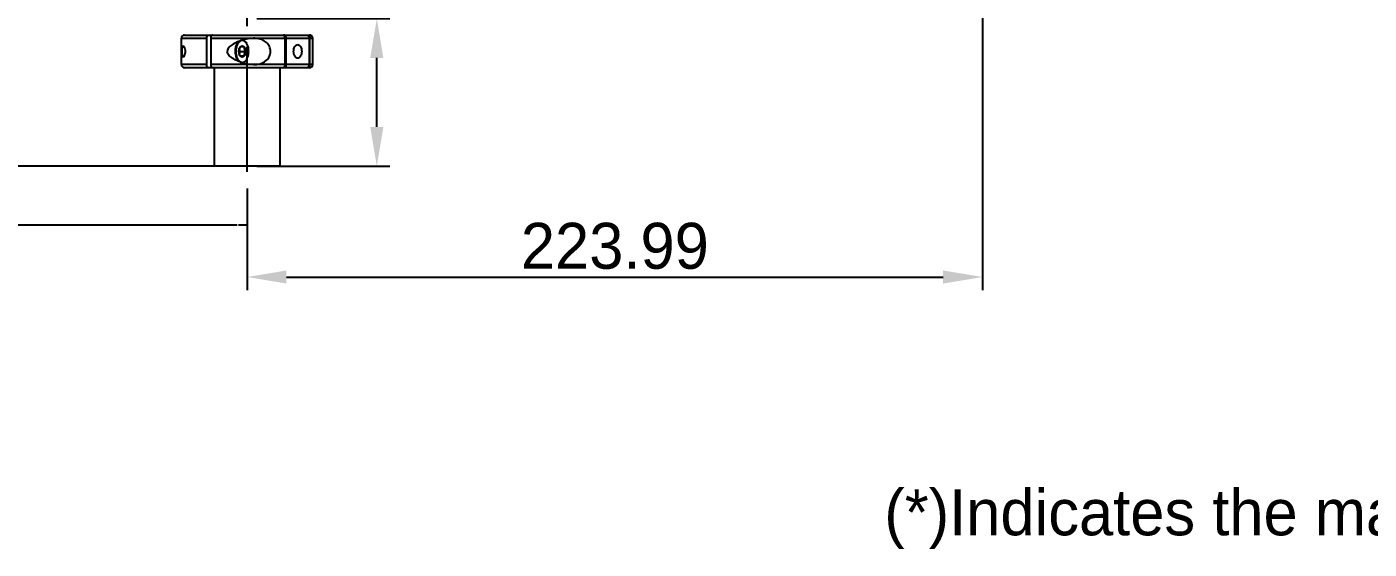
# Model space of a CAD drawing. Header units: millimetres. Extents: x 4086 to 8300, y 123 to 1549.
# Drawn here: x 6614.8 to 6819.2, y 870.2 to 949.8 of the extents above; entities that cross this region are included whole.
import ezdxf

# ---------------------------------------------------------------- set-up
doc = ezdxf.new("R2010")
doc.units = ezdxf.units.MM
doc.linetypes.add('ACAD_ISO03W100', pattern=[30, 12, -18])
doc.linetypes.add('CENTER2', pattern=[28.575, 19.05, -3.175, 3.175, -3.175])
for name, color, linetype in [('00_COMPONENTS', 7, 'Continuous'), ('03_ALL_AXES', 7, 'Continuous'), ('51__DRAFT_DIMS', 7, 'Continuous'), ('尺寸标注', 7, 'Continuous')]:
    doc.layers.add(name, color=color, linetype=linetype)
doc.styles.add('思源黑', font='SourceHanSansCN-Normal.ttf')
doc.dimstyles.new('尺寸标注_细节_1_2比例', dxfattribs={"dimtxt": 7, "dimasz": 6, "dimexe": 2, "dimexo": 1.5, "dimgap": 1, "dimtad": 1, "dimlfac": 2, "dimdsep": 46, "dimtxsty": '思源黑', "dimcen": 0.09, "dimadec": 0, "dimazin": 0, "dimtp": 0.01, "dimtm": 0.01, "dimtfac": 1, "dimtofl": 0, "dimtmove": 0, "dimatfit": 3, "dimfxl": 1, "dimtolj": 1, "dimarcsym": 0})

# ---------------------------------------------------------------- blocks, each defined once
blk = doc.blocks.new('*D1631')
at = {"layer": '51__DRAFT_DIMS', "color": 0, "linetype": 'Continuous', "lineweight": -2}
for p, q in [((6760.34, 1037.11), (6760.34, 909.67)), ((6648.35, 925.18), (6648.35, 909.67)), ((6654.35, 911.67), (6754.34, 911.67))]:
    blk.add_line(p, q, dxfattribs=at)
at = {"layer": '51__DRAFT_DIMS', "color": 0}
for points in [[(6654.35, 912.67), (6654.35, 910.67), (6648.35, 911.67)], [(6754.34, 910.67), (6754.34, 912.67), (6760.34, 911.67)]]:
    blk.add_solid(points, dxfattribs=at)
at = {"layer": 'Defpoints', "color": 0}
for p in [(6760.34, 1038.61), (6648.35, 926.68), (6760.34, 911.67)]:
    blk.add_point(p, dxfattribs=at)
at = {"layer": '51__DRAFT_DIMS', "color": 0, "insert": (6704.36, 919.93), "char_height": 7, "attachment_point": 2, "style": '思源黑'}
blk.add_mtext('\\A1;223.99', dxfattribs=at)
blk = doc.blocks.new('*D1683')
at = {"color": 0, "lineweight": -2}
for p, q in [((6646.85, 1028.55), (6593.04, 1028.55)), ((6595.04, 934.55), (6595.04, 1022.55)), ((6646.85, 928.55), (6593.04, 928.55))]:
    blk.add_line(p, q, dxfattribs=at)
at = {"color": 0}
for points in [[(6596.04, 1022.55), (6594.04, 1022.55), (6595.04, 1028.55)], [(6594.04, 934.55), (6596.04, 934.55), (6595.04, 928.55)]]:
    blk.add_solid(points, dxfattribs=at)
at = {"layer": 'Defpoints', "color": 0}
for p in [(6595.04, 1028.55), (6648.35, 1028.55), (6648.35, 928.55)]:
    blk.add_point(p, dxfattribs=at)
at = {"color": 0, "insert": (6590.42, 978.55), "char_height": 7, "attachment_point": 5, "rotation": 90, "style": '思源黑'}
blk.add_mtext('\\A1;\\A1;200', dxfattribs=at)
blk = doc.blocks.new('*D1684')
at = {"color": 0, "lineweight": -2}
for p, q in [((6668.11, 951.05), (6668.11, 968.85)), ((6649.85, 951.05), (6670.11, 951.05)), ((6668.11, 934.55), (6668.11, 945.05)), ((6649.85, 928.55), (6670.11, 928.55))]:
    blk.add_line(p, q, dxfattribs=at)
at = {"color": 0}
for points in [[(6669.11, 945.05), (6667.11, 945.05), (6668.11, 951.05)], [(6667.11, 934.55), (6669.11, 934.55), (6668.11, 928.55)]]:
    blk.add_solid(points, dxfattribs=at)
at = {"layer": 'Defpoints', "color": 0}
for p in [(6648.35, 951.05), (6668.11, 951.05), (6648.35, 928.55)]:
    blk.add_point(p, dxfattribs=at)
at = {"color": 0, "insert": (6663.55, 962.95), "char_height": 7, "attachment_point": 5, "rotation": 90, "style": '思源黑'}
blk.add_mtext('\\A1;\\A1;45', dxfattribs=at)
blk = doc.blocks.new('*D1685')
at = {"color": 0, "lineweight": -2}
for p, q in [((6610.24, 934.55), (6610.24, 940.55)), ((6646.85, 928.55), (6608.24, 928.55)), ((6646.85, 919.55), (6608.24, 919.55)), ((6610.24, 913.55), (6610.24, 885.31))]:
    blk.add_line(p, q, dxfattribs=at)
at = {"color": 0}
for points in [[(6609.24, 934.55), (6611.24, 934.55), (6610.24, 928.55)], [(6611.24, 913.55), (6609.24, 913.55), (6610.24, 919.55)]]:
    blk.add_solid(points, dxfattribs=at)
at = {"layer": 'Defpoints', "color": 0}
for p in [(6610.24, 928.55), (6648.35, 928.55), (6648.35, 919.55)]:
    blk.add_point(p, dxfattribs=at)
at = {"color": 0, "insert": (6605.38, 893.01), "char_height": 7, "attachment_point": 5, "rotation": 90, "style": '思源黑'}
blk.add_mtext('\\A1;\\A1;18*', dxfattribs=at)

msp = doc.modelspace()

# ---------------------------------------------------------------- linework, layer by layer
at = {"linetype": 'ACAD_ISO03W100'}
msp.add_line((6648.3463, 919.548), (6647.0359, 919.548), dxfattribs=at)
at = {"layer": '00_COMPONENTS', "color": 7, "linetype": 'Continuous'}
for p, q in [((6638.8467, 948.548), (6657.8441, 948.548)), ((6638.3463, 944.048), (6638.3463, 948.048)), ((6638.3463, 948.048), (6642.2054, 948.048)), ((6642.2054, 944.0479), (6642.2054, 948.0481)), ((6642.8142, 948.0481), (6642.8142, 944.0479)), ((6642.8142, 948.048), (6658.3463, 948.048)), ((6647.3674, 946.7928), (6647.8697, 946.7928)), ((6654.0928, 948.048), (6654.0928, 944.048)), ((6654.3299, 944.048), (6654.3299, 948.048)), ((6657.7852, 948.048), (6657.7852, 944.048)), ((6657.9321, 944.048), (6657.9321, 948.048)), ((6658.3463, 944.048), (6658.3463, 948.048)), ((6647.3091, 946.048), (6647.1888, 946.4049)), ((6647.1888, 945.6911), (6647.3091, 946.048)), ((6647.3091, 946.048), (6648.1208, 946.048)), ((6647.8697, 945.3032), (6647.3674, 945.3032)), ((6642.2054, 944.048), (6638.3463, 944.048)), ((6657.846, 943.548), (6638.8467, 943.548)), ((6658.3463, 944.048), (6642.8142, 944.048)), ((6643.3463, 943.548), (6643.3463, 928.548)), ((6653.3463, 943.548), (6653.3463, 928.548)), ((6653.3463, 928.548), (6643.3463, 928.548))]:
    msp.add_line(p, q, dxfattribs=at)
for centre, radius, start, end in [((6638.8463, 948.048), 0.5, 90, 180), ((6657.8463, 948.048), 0.5, 0, 90), ((6646.9579, 946.4416), 1.5665, 29.41907, 31.712605), ((6646.9587, 945.6539), 1.5656, 328.282278, 330.580007), ((6638.8463, 944.048), 0.5, 180, 270), ((6653.7756, 943.7805), 0.2396, 304.47247, 306.666507), ((6657.8463, 944.048), 0.5, 270, 0)]:
    msp.add_arc(centre, radius, start, end, dxfattribs=at)
for points, knots in [([(6642.2054, 948.0481), (6642.2054, 948.1123), (6642.2201, 948.3022), (6642.361, 948.548), (6642.4977, 948.548)], [0, 0, 0, 0, 0.31971859, 1, 1, 1, 1]), ([(6643.1065, 948.548), (6643.0671, 948.548), (6642.8641, 948.4655), (6642.8142, 948.2134), (6642.8142, 948.0481)], [0, 0, 0, 0, 0.19232204, 1, 1, 1, 1]), ([(6654.3299, 948.048), (6654.3299, 948.1723), (6654.2636, 948.4157), (6654.0315, 948.548), (6653.924, 948.548)], [0, 0, 0, 0, 0.53641348, 1, 1, 1, 1]), ([(6657.4528, 948.548), (6657.5759, 948.548), (6657.8348, 948.4361), (6657.9321, 948.1748), (6657.9321, 948.048)], [0, 0, 0, 0, 0.49252449, 1, 1, 1, 1]), ([(6638.5969, 946.873), (6638.5185, 946.873), (6638.4351, 946.6564), (6638.4136, 946.3938), (6638.4036, 946.1721), (6638.4036, 946.048)], [0, 0, 0, 0, 0.26877619, 0.57447053, 1, 1, 1, 1]), ([(6638.9869, 946.048), (6638.9869, 946.2674), (6638.9186, 946.5607), (6638.6935, 946.873), (6638.5969, 946.873)], [0, 0, 0, 0, 0.69435089, 1, 1, 1, 1]), ([(6647.5727, 947.7535), (6647.1037, 947.6038), (6646.417, 947.3017), (6645.6268, 946.7445), (6645.3323, 946.2889), (6645.3323, 946.048)], [0, 0, 0, 0, 0.50386433, 0.75344196, 1, 1, 1, 1]), ([(6647.0758, 947.5912), (6646.9886, 947.5114), (6646.6461, 947.0671), (6646.5356, 946.4834), (6646.5356, 946.048)], [0, 0, 0, 0, 0.21355472, 1, 1, 1, 1]), ([(6648.2906, 947.2651), (6648.1745, 947.4528), (6647.9281, 947.7116), (6647.4942, 947.7358), (6647.2046, 947.5925), (6646.9647, 947.3247), (6646.7101, 946.8157), (6646.6402, 946.3596), (6646.6402, 946.048)], [0, 0, 0, 0, 0.22499914, 0.32150927, 0.42395788, 0.54329116, 0.68222097, 1, 1, 1, 1]), ([(6647.1163, 946.048), (6647.1204, 946.1097), (6647.1501, 946.3724), (6647.2626, 946.6203), (6647.3674, 946.7928)], [0, 0, 0, 0, 0.23455792, 1, 1, 1, 1]), ([(6647.1163, 946.048), (6647.1163, 946.1223), (6647.1362, 946.3847), (6647.2317, 946.6586), (6647.3674, 946.7928)], [0, 0, 0, 0, 0.28049017, 1, 1, 1, 1]), ([(6648.2931, 947.2632), (6648.2525, 947.3352), (6648.0989, 947.571), (6647.8434, 947.7626), (6647.6442, 947.7917)], [0, 0, 0, 0, 0.29095406, 1, 1, 1, 1]), ([(6647.8697, 946.7928), (6647.9104, 946.7525), (6648.0687, 946.5353), (6648.1208, 946.2565), (6648.1208, 946.048)], [0, 0, 0, 0, 0.21531422, 1, 1, 1, 1]), ([(6647.8697, 946.7928), (6647.8738, 946.731), (6647.9036, 946.4683), (6648.016, 946.2204), (6648.1208, 946.048)], [0, 0, 0, 0, 0.23455792, 1, 1, 1, 1]), ([(6648.5969, 946.048), (6648.5969, 946.1545), (6648.5743, 946.5539), (6648.467, 946.955), (6648.3225, 947.2111)], [0, 0, 0, 0, 0.26591461, 1, 1, 1, 1]), ([(6651.9131, 946.048), (6651.9131, 946.3014), (6651.8022, 946.8113), (6651.1931, 947.6333), (6650.4442, 947.9246), (6649.956, 948.0014)], [0, 0, 0, 0, 0.25407, 0.5044913, 1, 1, 1, 1]), ([(6653.9119, 948.5124), (6653.9406, 948.4925), (6654.058, 948.3651), (6654.0928, 948.1827), (6654.0928, 948.048)], [0, 0, 0, 0, 0.20611789, 1, 1, 1, 1]), ([(6655.4443, 946.048), (6655.4443, 946.3026), (6655.5022, 946.7392), (6655.8804, 947.098), (6656.0576, 947.0979)], [0, 0, 0, 0, 0.58965598, 1, 1, 1, 1]), ([(6656.0576, 947.0979), (6656.2347, 947.0979), (6656.6129, 946.7393), (6656.6708, 946.3026), (6656.6708, 946.048)], [0, 0, 0, 0, 0.41032501, 1, 1, 1, 1]), ([(6657.5347, 948.5099), (6657.6515, 948.4504), (6657.7658, 948.2749), (6657.7852, 948.0967), (6657.7852, 948.048)], [0, 0, 0, 0, 0.72919674, 1, 1, 1, 1]), ([(6638.4036, 946.048), (6638.4036, 945.9239), (6638.4136, 945.7022), (6638.4351, 945.4396), (6638.5185, 945.223), (6638.5969, 945.223)], [0, 0, 0, 0, 0.42552845, 0.73122365, 1, 1, 1, 1]), ([(6638.5969, 945.223), (6638.6935, 945.223), (6638.9186, 945.5352), (6638.9869, 945.8285), (6638.9869, 946.048)], [0, 0, 0, 0, 0.30564829, 1, 1, 1, 1]), ([(6647.5728, 944.3424), (6647.1038, 944.4921), (6646.4171, 944.7942), (6645.6268, 945.3514), (6645.3323, 945.8071), (6645.3323, 946.048)], [0, 0, 0, 0, 0.50386598, 0.75344419, 1, 1, 1, 1]), ([(6646.5356, 946.048), (6646.5356, 945.8919), (6646.5781, 945.3464), (6646.7836, 944.772), (6647.0759, 944.5046)], [0, 0, 0, 0, 0.28257552, 1, 1, 1, 1]), ([(6646.6402, 946.048), (6646.6402, 945.7364), (6646.7101, 945.2803), (6646.9647, 944.7713), (6647.2045, 944.5035), (6647.4941, 944.3601), (6647.928, 944.3843), (6648.1745, 944.6431), (6648.2905, 944.8308)], [0, 0, 0, 0, 0.31776728, 0.45669265, 0.57602807, 0.67848348, 0.77499577, 1, 1, 1, 1]), ([(6647.3674, 945.3032), (6647.331, 945.3631), (6647.2007, 945.5921), (6647.1291, 945.855), (6647.1163, 946.048)], [0, 0, 0, 0, 0.26600615, 1, 1, 1, 1]), ([(6647.3674, 945.3032), (6647.3267, 945.3434), (6647.1684, 945.5607), (6647.1163, 945.8394), (6647.1163, 946.048)], [0, 0, 0, 0, 0.21531422, 1, 1, 1, 1]), ([(6647.6439, 944.3042), (6647.7061, 944.3133), (6647.9828, 944.3992), (6648.184, 944.6392), (6648.2931, 944.8327)], [0, 0, 0, 0, 0.22058385, 1, 1, 1, 1]), ([(6648.1208, 946.048), (6648.1208, 945.9736), (6648.1009, 945.7112), (6648.0054, 945.4373), (6647.8697, 945.3032)], [0, 0, 0, 0, 0.28049017, 1, 1, 1, 1]), ([(6648.1208, 946.048), (6648.0844, 945.9881), (6647.9542, 945.759), (6647.8826, 945.4962), (6647.8697, 945.3032)], [0, 0, 0, 0, 0.26600615, 1, 1, 1, 1]), ([(6648.3225, 944.8848), (6648.3678, 944.9652), (6648.5346, 945.331), (6648.5969, 945.7394), (6648.5969, 946.048)], [0, 0, 0, 0, 0.23025392, 1, 1, 1, 1]), ([(6649.956, 944.0945), (6650.4442, 944.1713), (6651.1931, 944.4627), (6651.8022, 945.2847), (6651.9131, 945.7946), (6651.9131, 946.048)], [0, 0, 0, 0, 0.49550834, 0.74593051, 1, 1, 1, 1]), ([(6656.0576, 944.998), (6655.8804, 944.998), (6655.5022, 945.3567), (6655.4443, 945.7933), (6655.4443, 946.048)], [0, 0, 0, 0, 0.41032501, 1, 1, 1, 1]), ([(6656.6708, 946.048), (6656.6708, 945.7933), (6656.6129, 945.3567), (6656.2348, 944.998), (6656.0576, 944.998)], [0, 0, 0, 0, 0.58965598, 1, 1, 1, 1]), ([(6642.4977, 943.548), (6642.4584, 943.548), (6642.2553, 943.6304), (6642.2054, 943.8826), (6642.2054, 944.0479)], [0, 0, 0, 0, 0.19232236, 1, 1, 1, 1]), ([(6642.8142, 944.0479), (6642.8142, 943.9837), (6642.8288, 943.7937), (6642.9698, 943.548), (6643.1065, 943.548)], [0, 0, 0, 0, 0.31971979, 1, 1, 1, 1]), ([(6654.0928, 944.048), (6654.0928, 943.9999), (6654.0794, 943.8364), (6654.0136, 943.659), (6653.9186, 943.5884)], [0, 0, 0, 0, 0.28864673, 1, 1, 1, 1]), ([(6653.924, 943.548), (6654.0314, 943.548), (6654.2636, 943.6801), (6654.3299, 943.9236), (6654.3299, 944.048)], [0, 0, 0, 0, 0.4633213, 1, 1, 1, 1]), ([(6657.4528, 943.548), (6657.5758, 943.548), (6657.8348, 943.6598), (6657.9321, 943.9211), (6657.9321, 944.048)], [0, 0, 0, 0, 0.49239236, 1, 1, 1, 1]), ([(6657.7852, 944.048), (6657.7852, 943.9998), (6657.7661, 943.823), (6657.6543, 943.649), (6657.5392, 943.5884)], [0, 0, 0, 0, 0.27039646, 1, 1, 1, 1])]:
    msp.add_open_spline(points, degree=3, knots=knots, dxfattribs=at)
for points in [[(6653.8055, 948.548), (6653.8429, 948.548), (6653.8811, 948.5337), (6653.9119, 948.5124)], [(6657.3794, 948.548), (6657.4327, 948.548), (6657.4872, 948.5341), (6657.5347, 948.5099)], [(6647.3674, 946.7928), (6647.4329, 946.8575), (6647.6185, 946.9585), (6647.8042, 946.8575), (6647.8697, 946.7928)], [(6649.3349, 948.048), (6648.7394, 948.048), (6648.1401, 947.9345), (6647.5727, 947.7535)], [(6649.956, 948.0014), (6649.7509, 948.0337), (6649.5425, 948.048), (6649.3349, 948.048)], [(6647.8697, 945.3032), (6647.8042, 945.2384), (6647.6185, 945.1375), (6647.4329, 945.2384), (6647.3674, 945.3032)], [(6649.3346, 944.048), (6648.7392, 944.048), (6648.14, 944.1614), (6647.5728, 944.3424)], [(6649.3346, 944.048), (6649.5423, 944.048), (6649.7508, 944.0622), (6649.956, 944.0945)], [(6653.9112, 943.583), (6653.8806, 943.562), (6653.8426, 943.548), (6653.8055, 943.548)], [(6657.5392, 943.5884), (6657.4906, 943.5628), (6657.4343, 943.548), (6657.3794, 943.548)]]:
    msp.add_open_spline(points, degree=3, dxfattribs=at)
at = {"layer": '03_ALL_AXES', "color": 7, "linetype": 'CENTER2'}
msp.add_line((6648.3463, 927.6811), (6648.3463, 1230.5831), dxfattribs=at)

# ---------------------------------------------------------------- texts
at = {"layer": '尺寸标注', "insert": (6745.3966, 879.3086), "char_height": 7, "attachment_point": 1, "style": '思源黑'}
msp.add_mtext_dynamic_manual_height_columns('(*){\\C7;Indicates the margin of mechanical block travel}', width=318.46709, gutter_width=25, heights=[0], dxfattribs=at)

# ---------------------------------------------------------------- dimensions: what is measured, and where the dimension line sits
dim = msp.add_linear_dim(base=(6595.0427, 1028.548), p1=(6648.3463, 928.548), p2=(6648.3463, 1028.548), angle=90, text='\\A1;<>', dimstyle='尺寸标注_细节_1_2比例', override={"dimtxsty": '思源黑'})
dim.commit()
dim.dimension.update_dxf_attribs({"geometry": '*D1683', "text_midpoint": (6590.4167, 978.548)})
for base, p1, p2, text, picture, middle in [((6668.1142, 951.048), (6648.3463, 928.548), (6648.3463, 951.048), '\\A1;<>', '*D1684', (6668.1142, 962.9489)), ((6610.2351, 928.548), (6648.3463, 919.548), (6648.3463, 928.548), '\\A1;<>*', '*D1685', (6610.2351, 893.0055))]:
    dim = msp.add_linear_dim(base=base, p1=p1, p2=p2, angle=90, text=text, dimstyle='尺寸标注_细节_1_2比例', override={"dimtxsty": '思源黑'})
    dim.commit()
    dim.dimension.update_dxf_attribs({"geometry": picture, "text_midpoint": middle, "dimtype": 160})
at = {"layer": '51__DRAFT_DIMS', "color": 7, "linetype": 'Continuous'}
dim = msp.add_linear_dim(base=(6760.3397, 911.67), p1=(6648.3463, 926.6811), p2=(6760.3397, 1038.6131), dimstyle='尺寸标注_细节_1_2比例', dxfattribs=at)
dim.commit()
dim.dimension.update_dxf_attribs({"geometry": '*D1631', "text_midpoint": (6704.3585, 911.67), "dimtype": 160})

doc.saveas('drawing.dxf')
